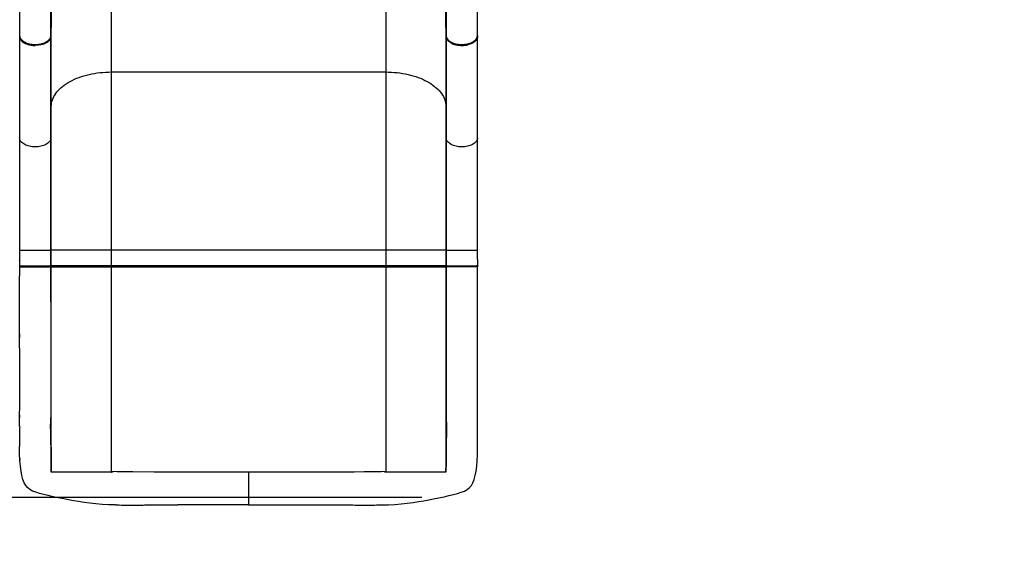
# Model space of a CAD drawing. Header units: millimetres. Extents: x -3658 to 3215, y -4270 to 3008.
# Drawn here: x -1215 to 270, y -1662 to -846 of the extents above; entities that cross this region are included whole.
import ezdxf

# ---------------------------------------------------------------- set-up
doc = ezdxf.new("R2010")
doc.units = ezdxf.units.MM
for name, color, linetype in [('DIKOM_ОБЪЕКТ', 7, 'Continuous'), ('DIKOM_РАЗМЕР_ЗОНА', 7, 'Continuous'), ('DIKOM_РАЗМЕР_ОБЪЕКТА', 7, 'Continuous')]:
    doc.layers.add(name, color=color, linetype=linetype)
doc.styles.add('style1', font='arial.ttf', dxfattribs={"width": 0.8})
doc.dimstyles.new('1-50', dxfattribs={"dimtxt": 300, "dimasz": 200, "dimexe": 100, "dimexo": 0, "dimgap": 100, "dimtad": 1, "dimtxsty": 'style1', "dimcen": 200, "dimclrd": 7, "dimclre": 7, "dimclrt": 7, "dimadec": 1, "dimazin": 2, "dimtfac": 1, "dimtmove": 0, "dimatfit": 2, "dimfxl": 0, "dimlwd": 25, "dimlwe": 18, "dimarcsym": 0})

# ---------------------------------------------------------------- blocks, each defined once
blk = doc.blocks.new('*D0')
at = {"layer": 'Defpoints', "color": 0, "transparency": 16777216}
for p in [(-1335.1, -342.1), (1714.9, -342.1), (1714.9, -2112.3)]:
    blk.add_point(p, dxfattribs=at)
at = {"layer": 'DIKOM_РАЗМЕР_ОБЪЕКТА', "color": 7, "lineweight": 18, "transparency": 16777216}
for p, q in [((-1335.1, -342.1), (-1335.1, -2212.3)), ((1714.9, -342.1), (1714.9, -2212.3))]:
    blk.add_line(p, q, dxfattribs=at)
at = {"layer": 'DIKOM_РАЗМЕР_ОБЪЕКТА', "color": 7, "lineweight": 25, "transparency": 16777216}
blk.add_line((-1135.1, -2112.3), (1514.9, -2112.3), dxfattribs=at)
at = {"layer": 'DIKOM_РАЗМЕР_ОБЪЕКТА', "color": 7, "transparency": 16777216}
for points in [[(-1135.1, -2079), (-1135.1, -2145.6), (-1335.1, -2112.3)], [(1514.9, -2079), (1514.9, -2145.6), (1714.9, -2112.3)]]:
    blk.add_solid(points, dxfattribs=at)
at = {"layer": 'DIKOM_РАЗМЕР_ОБЪЕКТА', "color": 7, "transparency": 16777216, "insert": (189.9, -1859), "char_height": 300, "attachment_point": 5, "style": 'style1'}
blk.add_mtext('3050', dxfattribs=at)
blk = doc.blocks.new('*D1')
at = {"layer": 'Defpoints', "color": 0, "transparency": 16777216}
for p in [(-1882.4, 1472), (1047.2, 1472), (-598.6, -1578)]:
    blk.add_point(p, dxfattribs=at)
at = {"layer": 'DIKOM_РАЗМЕР_ОБЪЕКТА', "color": 7, "lineweight": 18, "transparency": 16777216}
for p, q in [((1047.2, 1472), (-1982.4, 1472)), ((-598.6, -1578), (-1982.4, -1578))]:
    blk.add_line(p, q, dxfattribs=at)
at = {"layer": 'DIKOM_РАЗМЕР_ОБЪЕКТА', "color": 7, "lineweight": 25, "transparency": 16777216}
blk.add_line((-1882.4, -1378), (-1882.4, 1272), dxfattribs=at)
at = {"layer": 'DIKOM_РАЗМЕР_ОБЪЕКТА', "color": 7, "transparency": 16777216}
for points in [[(-1915.8, 1272), (-1849.1, 1272), (-1882.4, 1472)], [(-1915.8, -1378), (-1849.1, -1378), (-1882.4, -1578)]]:
    blk.add_solid(points, dxfattribs=at)
at = {"layer": 'DIKOM_РАЗМЕР_ОБЪЕКТА', "color": 7, "transparency": 16777216, "insert": (-2135.7, -49.1), "char_height": 300, "attachment_point": 5, "rotation": 90, "style": 'style1'}
blk.add_mtext('3050', dxfattribs=at)
blk = doc.blocks.new('*D3')
at = {"layer": 'Defpoints', "color": 0, "transparency": 16777216}
for p in [(-3208.3, 3007.9), (230.3, 3007.9), (-1757.8, -3542.1)]:
    blk.add_point(p, dxfattribs=at)
at = {"layer": 'DIKOM_РАЗМЕР_ЗОНА', "color": 7, "lineweight": 18, "transparency": 16777216}
for p, q in [((230.3, 3007.9), (-3308.3, 3007.9)), ((-1757.8, -3542.1), (-3308.3, -3542.1))]:
    blk.add_line(p, q, dxfattribs=at)
at = {"layer": 'DIKOM_РАЗМЕР_ЗОНА', "color": 7, "lineweight": 25, "transparency": 16777216}
blk.add_line((-3208.3, -3342.1), (-3208.3, 2807.9), dxfattribs=at)
at = {"layer": 'DIKOM_РАЗМЕР_ЗОНА', "color": 7, "transparency": 16777216}
for points in [[(-3241.6, 2807.9), (-3175, 2807.9), (-3208.3, 3007.9)], [(-3241.6, -3342.1), (-3175, -3342.1), (-3208.3, -3542.1)]]:
    blk.add_solid(points, dxfattribs=at)
at = {"layer": 'DIKOM_РАЗМЕР_ЗОНА', "color": 7, "transparency": 16777216, "insert": (-3461.5, -162.1), "char_height": 300, "attachment_point": 5, "rotation": 90, "style": 'style1'}
blk.add_mtext('6550', dxfattribs=at)

msp = doc.modelspace()

# ---------------------------------------------------------------- linework, layer by layer
at = {"layer": 'DIKOM_ОБЪЕКТ', "color": 7, "linetype": 'Continuous', "lineweight": 15}
for p, q in [((-1214.553, -768.553), (-1214.553, -862.755)), ((-1166.553, -870.598), (-1166.553, -768.553)), ((-1074.051, -926.455), (-1074.051, -771.156)), ((-654.055, -771.156), (-654.055, -926.455)), ((-561.553, -768.553), (-561.553, -870.598)), ((-513.553, -862.755), (-513.553, -768.553)), ((-1165.552, -822.418), (-1166.553, -870.598)), ((-561.553, -870.598), (-562.554, -822.418)), ((-1166.05, -978.91), (-1166.05, -846.384)), ((-562.056, -846.384), (-562.056, -978.91)), ((-1214.553, -862.755), (-1214.553, -870.598)), ((-1214.553, -872.105), (-1214.553, -1027.405)), ((-1214.526, -872.338), (-1214.436, -873.124)), ((-1166.703, -871.795), (-1166.553, -870.598)), ((-1166.553, -872.105), (-1166.551, -871.894)), ((-1166.553, -1027.405), (-1166.553, -872.105)), ((-1166.544, -871.197), (-1166.522, -869.096)), ((-561.584, -869.096), (-561.553, -872.105)), ((-561.553, -872.105), (-561.553, -1027.405)), ((-513.553, -870.598), (-513.553, -862.755)), ((-513.553, -870.599), (-513.553, -872.105)), ((-513.553, -1027.405), (-513.553, -872.105)), ((-537.553, -885.124), (-537.553, -885.871)), ((-1074.051, -926.455), (-654.055, -926.455)), ((-1074.051, -1199.478), (-1074.051, -926.455)), ((-654.055, -926.455), (-654.055, -1199.478)), ((-1166.553, -1027.405), (-1166.05, -978.91)), ((-1166.05, -1199.478), (-1166.05, -978.91)), ((-562.056, -978.91), (-561.553, -1027.405)), ((-562.056, -978.91), (-562.056, -1199.478)), ((-1214.553, -1027.405), (-1214.553, -1199.478)), ((-1166.553, -1199.478), (-1166.553, -1027.405)), ((-561.553, -1027.405), (-561.553, -1199.478)), ((-513.553, -1199.478), (-513.553, -1027.405)), ((-1214.553, -1199.478), (-1166.553, -1199.478)), ((-1214.553, -1199.478), (-1214.553, -1213.478)), ((-1166.05, -1199.478), (-1166.553, -1199.478)), ((-1166.553, -1223.052), (-1166.553, -1199.478)), ((-1166.05, -1223.052), (-1166.05, -1199.478)), ((-1074.051, -1199.478), (-1166.05, -1199.478)), ((-1074.051, -1223.052), (-1074.051, -1199.478)), ((-654.055, -1199.478), (-1074.051, -1199.478)), ((-562.056, -1199.478), (-654.055, -1199.478)), ((-654.055, -1199.478), (-654.055, -1223.052)), ((-561.553, -1199.478), (-562.056, -1199.478)), ((-562.056, -1199.478), (-562.056, -1223.052)), ((-561.553, -1199.478), (-513.553, -1199.478)), ((-561.553, -1199.478), (-561.553, -1223.052)), ((-513.553, -1213.478), (-513.553, -1199.478)), ((-1214.564, -1215.477), (-1214.572, -1224.91)), ((-1214.564, -1215.477), (-1214.539, -1215.331)), ((-1214.553, -1213.478), (-1214.553, -1223.052)), ((-513.553, -1213.478), (-513.553, -1223.052)), ((-513.553, -1215.377), (-513.542, -1215.477)), ((-513.542, -1215.477), (-513.534, -1224.91)), ((-1214.572, -1224.91), (-1214.383, -1224.917)), ((-1214.562, -1224.91), (-1214.567, -1238.682)), ((-1213.404, -1223.329), (-1214.279, -1224.204)), ((-1214.096, -1224.211), (-1214.279, -1224.204)), ((-1166.846, -1224.185), (-1167.763, -1223.268)), ((-1166.343, -1224.185), (-1167.324, -1223.204)), ((-1167.053, -1223.552), (-1166.55, -1223.552)), ((-1166.343, -1224.185), (-1166.846, -1224.185)), ((-1166.841, -1224.891), (-1166.729, -1224.891)), ((-1166.66, -1223.052), (-1166.553, -1223.052)), ((-1166.05, -1223.052), (-1166.553, -1223.052)), ((-1166.553, -1224.892), (-1166.05, -1224.892)), ((-1166.55, -1223.552), (-1074.051, -1223.552)), ((-1074.051, -1224.185), (-1166.343, -1224.185)), ((-1074.051, -1223.052), (-1166.05, -1223.052)), ((-1166.05, -1539.396), (-1166.05, -1224.892)), ((-1166.05, -1224.892), (-1074.051, -1224.892)), ((-654.055, -1223.052), (-1074.051, -1223.052)), ((-1074.051, -1223.052), (-1074.051, -1223.552)), ((-1074.051, -1223.552), (-654.055, -1223.552)), ((-1074.051, -1224.185), (-1074.051, -1223.552)), ((-1074.051, -1224.892), (-1074.051, -1224.185)), ((-654.055, -1224.185), (-1074.051, -1224.185)), ((-1074.051, -1539.396), (-1074.051, -1224.892)), ((-1074.051, -1224.892), (-654.055, -1224.892)), ((-562.056, -1223.052), (-654.055, -1223.052)), ((-654.055, -1223.052), (-654.055, -1223.552)), ((-654.055, -1223.552), (-561.556, -1223.552)), ((-654.055, -1223.552), (-654.055, -1224.185)), ((-654.055, -1224.892), (-654.055, -1224.185)), ((-561.763, -1224.185), (-654.055, -1224.185)), ((-654.055, -1224.892), (-654.055, -1539.396)), ((-654.055, -1224.892), (-562.056, -1224.892)), ((-561.553, -1223.052), (-562.056, -1223.052)), ((-562.056, -1224.892), (-562.056, -1539.396)), ((-562.056, -1224.892), (-561.553, -1224.892)), ((-561.131, -1223.552), (-561.763, -1224.185)), ((-561.26, -1224.185), (-561.763, -1224.185)), ((-561.556, -1223.552), (-561.053, -1223.552)), ((-561.553, -1224.892), (-561.553, -1435.758)), ((-561.461, -1223.052), (-560.974, -1223.221)), ((-561.265, -1224.891), (-561.377, -1224.891)), ((-561.26, -1224.185), (-560.598, -1223.523)), ((-560.246, -1223.365), (-560.663, -1223.365)), ((-513.827, -1224.204), (-514.665, -1223.366)), ((-514.344, -1223.194), (-513.669, -1223.053)), ((-513.534, -1224.91), (-513.72, -1224.917)), ((-513.539, -1238.682), (-513.544, -1224.91)), ((-1214.581, -1239.478), (-1214.58, -1238.682)), ((-513.525, -1239.478), (-513.526, -1238.682)), ((-1166.553, -1278.587), (-1166.553, -1435.758)), ((-1166.553, -1435.758), (-1166.553, -1450.051)), ((-561.553, -1435.758), (-561.553, -1450.051)), ((-1214.536, -1454.211), (-1214.549, -1455.363)), ((-1214.512, -1452.006), (-1214.536, -1454.211)), ((-1166.553, -1450.051), (-1166.553, -1455.396)), ((-561.553, -1450.051), (-561.553, -1455.396)), ((-513.571, -1454.125), (-513.594, -1452.068)), ((-513.557, -1455.363), (-513.571, -1454.125)), ((-1214.236, -1518.645), (-1214.195, -1519.357)), ((-513.976, -1520.204), (-513.935, -1519.61)), ((-513.935, -1519.61), (-513.87, -1518.645)), ((-1166.109, -1538.872), (-1166.072, -1539.333)), ((-1166.072, -1539.333), (-1166.053, -1539.392)), ((-1166.053, -1539.392), (-1166.05, -1539.396)), ((-1164.725, -1539.396), (-1166.05, -1539.396)), ((-1164.706, -1539.396), (-1164.725, -1539.396)), ((-1145.612, -1539.396), (-1150.386, -1539.396)), ((-1124.987, -1539.396), (-1145.612, -1539.396)), ((-1118.582, -1539.396), (-1124.987, -1539.396)), ((-1094.796, -1539.396), (-1118.582, -1539.396)), ((-1081.215, -1539.396), (-1094.796, -1539.396)), ((-1074.051, -1539.396), (-1081.215, -1539.396)), ((-1074.051, -1539.396), (-1073.563, -1539.396)), ((-1073.563, -1539.396), (-1072.952, -1539.396)), ((-864.053, -1539.396), (-1008.763, -1539.396)), ((-719.343, -1539.396), (-864.053, -1539.396)), ((-654.544, -1539.396), (-655.154, -1539.396)), ((-654.055, -1539.396), (-654.544, -1539.396)), ((-646.891, -1539.396), (-654.055, -1539.396)), ((-633.31, -1539.396), (-646.891, -1539.396)), ((-609.524, -1539.396), (-633.31, -1539.396)), ((-603.119, -1539.396), (-609.524, -1539.396)), ((-582.494, -1539.396), (-603.119, -1539.396)), ((-577.72, -1539.396), (-582.494, -1539.396)), ((-563.381, -1539.396), (-563.4, -1539.396)), ((-562.056, -1539.396), (-563.381, -1539.396)), ((-562.053, -1539.392), (-562.056, -1539.396)), ((-562.034, -1539.333), (-562.053, -1539.392)), ((-561.997, -1538.872), (-562.034, -1539.333)), ((-864.053, -1589.396), (-864.616, -1589.395)), ((-863.49, -1589.395), (-862.469, -1589.391)), ((-655.028, -1589.391), (-652.699, -1589.29)), ((-652.699, -1589.29), (-650.37, -1589.189))]:
    msp.add_line(p, q, dxfattribs=at)
at = {"layer": 'DIKOM_ОБЪЕКТ', "color": 7, "linetype": 'Continuous', "lineweight": 15, "flags": 128}
for points in [[(-1214.553, -870.598), (-1214.542, -871.013), (-1214.406, -871.953)], [(-1214.436, -873.124), (-1214.347, -873.907), (-1213.732, -875.676), (-1212.842, -877.21), (-1211.76, -878.551), (-1210.502, -879.76), (-1209.168, -880.795), (-1207.879, -881.632), (-1206.054, -882.616), (-1203.979, -883.517), (-1201.853, -884.251), (-1199.538, -884.87), (-1196.692, -885.414), (-1193.704, -885.753), (-1190.553, -885.871)], [(-1214.406, -871.953), (-1214.333, -872.461), (-1213.964, -873.632), (-1213.387, -874.837), (-1212.643, -875.981), (-1211.352, -877.468), (-1209.695, -878.903), (-1207.708, -880.225), (-1207.029, -880.608), (-1206.251, -881.012), (-1205.432, -881.4), (-1204.907, -881.632), (-1204.268, -881.896), (-1202.131, -882.657), (-1199.73, -883.318), (-1197.511, -883.773), (-1195.512, -884.069), (-1192.785, -884.305), (-1190.559, -884.364), (-1185.872, -884.101), (-1181.36, -883.314), (-1179.935, -882.944), (-1178.556, -882.522), (-1177.544, -882.168), (-1176.49, -881.755), (-1174.836, -881.002), (-1173.81, -880.461), (-1173.001, -879.987), (-1172.078, -879.386), (-1171.291, -878.812), (-1170.614, -878.262), (-1168.372, -875.856), (-1167.884, -875.119), (-1167.66, -874.731), (-1167.282, -873.966), (-1166.798, -872.561), (-1166.703, -871.795)], [(-1167.244, -873.855), (-1167.298, -874.167), (-1168.646, -876.724), (-1170.827, -879.069), (-1173.772, -881.131), (-1177.362, -882.826), (-1181.445, -884.08), (-1185.901, -884.861), (-1190.531, -885.124), (-1195.185, -884.863), (-1199.615, -884.091), (-1203.722, -882.834), (-1207.305, -881.148), (-1210.256, -879.089), (-1212.45, -876.738), (-1213.801, -874.189), (-1213.86, -873.848)], [(-1166.553, -872.105), (-1166.686, -873.55), (-1166.997, -874.741), (-1167.375, -875.677), (-1167.732, -876.367), (-1168.003, -876.817), (-1168.387, -877.382), (-1169.034, -878.201), (-1169.774, -878.994), (-1170.603, -879.758), (-1171.516, -880.489), (-1172.512, -881.185), (-1173.327, -881.691), (-1173.954, -882.048), (-1176.006, -883.055), (-1177.693, -883.729), (-1179.631, -884.363), (-1181.593, -884.876), (-1185.86, -885.606), (-1190.553, -885.871)], [(-1166.645, -873.306), (-1166.572, -872.493), (-1166.577, -871.965)], [(-561.553, -870.598), (-561.421, -872.041), (-561.11, -873.231), (-560.732, -874.168), (-560.375, -874.858), (-560.103, -875.31), (-559.742, -875.844), (-558.953, -876.83), (-557.935, -877.868), (-556.963, -878.696), (-555.798, -879.543), (-554.737, -880.208), (-554.345, -880.433), (-553.753, -880.756), (-552.941, -881.163), (-552.289, -881.465), (-551.823, -881.668), (-551.279, -881.892), (-549.139, -882.655), (-546.741, -883.316), (-544.522, -883.772), (-542.52, -884.068), (-539.778, -884.306), (-537.548, -884.364), (-532.879, -884.102), (-528.374, -883.318), (-526.948, -882.948), (-525.567, -882.525), (-524.552, -882.171), (-523.497, -881.757), (-521.847, -881.008), (-520.766, -880.436), (-519.668, -879.778), (-518.524, -878.988), (-517.6, -878.25), (-516.343, -877.041), (-515.263, -875.701), (-514.017, -873.294), (-513.553, -870.598)], [(-561.553, -872.105), (-561.477, -871.792), (-561.26, -871.526)], [(-554.524, -881.839), (-556.108, -880.837), (-557.513, -879.75), (-558.721, -878.594), (-559.505, -877.67), (-560.108, -876.809), (-560.746, -875.644), (-561.15, -874.616), (-561.38, -873.756), (-561.515, -872.749)], [(-554.317, -881.141), (-557.27, -879.078), (-559.457, -876.728), (-560.804, -874.181), (-560.861, -873.849)], [(-528.481, -884.089), (-525.38, -883.195), (-522.522, -882.042), (-520.001, -880.666), (-517.853, -879.092), (-516.124, -877.342), (-514.865, -875.471), (-514.104, -873.529), (-513.846, -871.526)], [(-513.553, -872.105), (-513.595, -872.919), (-513.721, -873.73), (-513.886, -874.392), (-514.133, -875.113), (-514.584, -876.097), (-515.857, -877.991), (-516.673, -878.893), (-517.124, -879.331), (-517.36, -879.546), (-517.48, -879.652), (-517.541, -879.706), (-517.572, -879.732), (-517.587, -879.745), (-517.595, -879.752), (-517.599, -879.755), (-517.601, -879.757), (-517.602, -879.758), (-517.602, -879.758), (-517.602, -879.758), (-517.603, -879.758), (-517.603, -879.758), (-517.603, -879.758), (-517.603, -879.758), (-517.603, -879.758), (-517.603, -879.759), (-517.662, -879.809), (-518.175, -880.228), (-519.261, -881.017), (-520.247, -881.643), (-521.153, -882.156), (-522.318, -882.743), (-525.209, -883.912), (-528.369, -884.823)], [(-546.625, -884.089), (-550.716, -882.837), (-554.317, -881.141)], [(-537.553, -885.124), (-542.169, -884.865), (-546.625, -884.089)], [(-537.553, -885.124), (-532.918, -884.863), (-528.481, -884.089)], [(-1166.05, -978.91), (-1165.92, -976.409), (-1165.585, -973.915), (-1165.043, -971.432), (-1164.297, -968.967), (-1163.347, -966.525), (-1162.198, -964.111), (-1160.849, -961.732), (-1159.306, -959.391), (-1157.571, -957.096), (-1155.649, -954.85), (-1153.543, -952.659), (-1151.258, -950.527), (-1148.799, -948.461), (-1146.173, -946.463), (-1143.384, -944.539), (-1140.44, -942.693), (-1137.346, -940.929), (-1134.11, -939.251), (-1130.739, -937.663), (-1127.241, -936.168), (-1123.623, -934.771), (-1119.893, -933.473), (-1116.061, -932.278), (-1112.134, -931.189), (-1108.121, -930.207), (-1104.032, -929.336), (-1099.875, -928.577), (-1095.661, -927.932), (-1091.397, -927.402), (-1087.095, -926.988), (-1082.764, -926.693), (-1078.412, -926.515), (-1074.051, -926.455)], [(-654.055, -926.455), (-649.694, -926.515), (-645.343, -926.693), (-641.011, -926.988), (-636.709, -927.402), (-632.446, -927.932), (-628.231, -928.577), (-624.074, -929.336), (-619.985, -930.207), (-615.972, -931.189), (-612.045, -932.278), (-608.213, -933.473), (-604.483, -934.771), (-600.865, -936.168), (-597.367, -937.663), (-593.996, -939.251), (-590.76, -940.929), (-587.666, -942.693), (-584.722, -944.539), (-581.933, -946.463), (-579.307, -948.461), (-576.848, -950.527), (-574.564, -952.659), (-572.457, -954.85), (-570.535, -957.096), (-568.8, -959.391), (-567.257, -961.732), (-565.909, -964.111), (-564.759, -966.525), (-563.81, -968.967), (-563.063, -971.432), (-562.522, -973.915), (-562.186, -976.409), (-562.056, -978.91)], [(-1166.553, -1027.405), (-1166.655, -1028.675), (-1166.962, -1029.934), (-1167.469, -1031.172), (-1168.174, -1032.378), (-1169.069, -1033.541), (-1170.148, -1034.652), (-1171.401, -1035.701), (-1172.817, -1036.679), (-1174.384, -1037.578), (-1176.09, -1038.39), (-1177.919, -1039.109), (-1179.855, -1039.728), (-1181.883, -1040.241), (-1183.985, -1040.645), (-1186.143, -1040.936), (-1188.339, -1041.112), (-1190.553, -1041.171), (-1192.768, -1041.112), (-1194.963, -1040.936), (-1197.121, -1040.645), (-1199.223, -1040.241), (-1201.251, -1039.728), (-1203.187, -1039.109), (-1205.016, -1038.39), (-1206.722, -1037.578), (-1208.289, -1036.679), (-1209.705, -1035.701), (-1210.958, -1034.652), (-1212.037, -1033.541), (-1212.932, -1032.378), (-1213.637, -1031.172), (-1214.144, -1029.934), (-1214.451, -1028.675), (-1214.553, -1027.405)], [(-513.553, -1027.405), (-513.655, -1028.675), (-513.962, -1029.934), (-514.469, -1031.172), (-515.174, -1032.378), (-516.069, -1033.541), (-517.148, -1034.652), (-518.401, -1035.701), (-519.817, -1036.679), (-521.384, -1037.578), (-523.09, -1038.39), (-524.919, -1039.109), (-526.855, -1039.728), (-528.883, -1040.241), (-530.985, -1040.645), (-533.143, -1040.936), (-535.339, -1041.112), (-537.553, -1041.171), (-539.768, -1041.112), (-541.963, -1040.936), (-544.121, -1040.645), (-546.223, -1040.241), (-548.251, -1039.728), (-550.187, -1039.109), (-552.016, -1038.39), (-553.722, -1037.578), (-555.289, -1036.679), (-556.706, -1035.701), (-557.958, -1034.652), (-559.037, -1033.541), (-559.932, -1032.378), (-560.637, -1031.172), (-561.144, -1029.934), (-561.451, -1028.675), (-561.553, -1027.405)], [(-1214.553, -1223.052), (-1214.542, -1223.053), (-1214.389, -1223.053)], [(-1214.208, -1224.211), (-1214.423, -1224.537), (-1214.497, -1224.922)], [(-1214.437, -1223.053), (-1213.708, -1223.287), (-1212.499, -1223.454), (-1211.111, -1223.53), (-1209.742, -1223.55), (-1208.115, -1223.55), (-1206.406, -1223.55), (-1204.547, -1223.552), (-1201.551, -1223.551), (-1198.362, -1223.55), (-1194.976, -1223.552), (-1191.505, -1223.55), (-1188.007, -1223.551), (-1184.591, -1223.552), (-1181.294, -1223.55), (-1178.282, -1223.552), (-1176.444, -1223.552), (-1174.652, -1223.549), (-1172.473, -1223.533), (-1170.671, -1223.49), (-1168.911, -1223.392), (-1167.471, -1223.237), (-1166.645, -1223.052)], [(-1214.389, -1223.053), (-1214.333, -1223.054), (-1213.964, -1223.054), (-1213.368, -1223.053), (-1212.6, -1223.053), (-1211.351, -1223.054), (-1209.657, -1223.054), (-1207.696, -1223.053), (-1206.52, -1223.053), (-1205.173, -1223.054), (-1203.905, -1223.054), (-1201.788, -1223.053), (-1199.511, -1223.053), (-1197.529, -1223.053), (-1195.239, -1223.054), (-1192.904, -1223.054), (-1191.727, -1223.053), (-1191.137, -1223.053), (-1190.842, -1223.053), (-1190.694, -1223.052), (-1190.62, -1223.052), (-1190.584, -1223.052), (-1190.565, -1223.052), (-1190.556, -1223.052), (-1190.551, -1223.052), (-1190.549, -1223.052), (-1190.548, -1223.052), (-1190.547, -1223.052), (-1190.547, -1223.052), (-1190.547, -1223.052), (-1190.547, -1223.052), (-1190.547, -1223.052), (-1190.547, -1223.052), (-1190.547, -1223.052), (-1190.259, -1223.052), (-1189.271, -1223.053), (-1187.815, -1223.054), (-1186.694, -1223.054), (-1185.876, -1223.054), (-1183.592, -1223.054), (-1182.473, -1223.053), (-1181.921, -1223.053), (-1181.647, -1223.053), (-1181.51, -1223.053), (-1181.442, -1223.052), (-1181.408, -1223.052), (-1181.391, -1223.052), (-1181.383, -1223.052), (-1181.378, -1223.052), (-1181.376, -1223.052), (-1181.375, -1223.052), (-1181.375, -1223.052), (-1181.374, -1223.052), (-1181.374, -1223.052), (-1181.374, -1223.052), (-1181.374, -1223.052), (-1181.374, -1223.052), (-1181.374, -1223.052), (-1181.12, -1223.052), (-1180.224, -1223.053), (-1178.915, -1223.054), (-1177.937, -1223.054), (-1177.238, -1223.054), (-1175.341, -1223.054), (-1174.447, -1223.053), (-1174.015, -1223.053), (-1173.802, -1223.053), (-1173.697, -1223.053), (-1173.644, -1223.052), (-1173.618, -1223.052), (-1173.605, -1223.052), (-1173.598, -1223.052), (-1173.595, -1223.052), (-1173.593, -1223.052), (-1173.593, -1223.052), (-1173.592, -1223.052), (-1173.592, -1223.052), (-1173.592, -1223.052), (-1173.592, -1223.052), (-1173.592, -1223.052), (-1173.592, -1223.052), (-1173.592, -1223.052), (-1173.398, -1223.052), (-1172.016, -1223.053), (-1170.863, -1223.054), (-1169.983, -1223.054), (-1169.128, -1223.054), (-1168.389, -1223.052), (-1167.595, -1223.053), (-1167.278, -1223.053), (-1167.141, -1223.053), (-1167.078, -1223.053), (-1167.048, -1223.053), (-1167.033, -1223.052), (-1167.025, -1223.052), (-1167.022, -1223.052), (-1167.02, -1223.052), (-1167.019, -1223.052), (-1167.019, -1223.052), (-1167.018, -1223.052), (-1167.018, -1223.052), (-1167.018, -1223.052), (-1167.018, -1223.052), (-1167.018, -1223.052), (-1167.018, -1223.052), (-1167.018, -1223.052), (-1167.018, -1223.052), (-1167.018, -1223.052), (-1167.018, -1223.052), (-1167.018, -1223.052), (-1167.018, -1223.052), (-1167.016, -1223.052), (-1167.011, -1223.052), (-1166.989, -1223.052), (-1166.909, -1223.052), (-1166.794, -1223.052), (-1166.67, -1223.052), (-1166.66, -1223.052)], [(-1214.383, -1224.917), (-1214.123, -1224.925), (-1212.765, -1224.932), (-1210.548, -1224.931), (-1207.553, -1224.923), (-1203.921, -1224.911), (-1199.758, -1224.896), (-1195.264, -1224.882), (-1190.561, -1224.871), (-1185.888, -1224.864), (-1181.388, -1224.863), (-1177.234, -1224.866), (-1173.604, -1224.872), (-1170.607, -1224.88), (-1168.388, -1224.887), (-1167.016, -1224.89), (-1166.841, -1224.891)], [(-1166.846, -1224.185), (-1167.302, -1224.183), (-1168.658, -1224.179), (-1170.849, -1224.172), (-1173.809, -1224.164), (-1177.396, -1224.157), (-1181.499, -1224.154), (-1185.946, -1224.155), (-1190.563, -1224.162), (-1195.21, -1224.173), (-1199.65, -1224.188), (-1203.762, -1224.204), (-1207.349, -1224.217), (-1210.306, -1224.225), (-1212.495, -1224.226), (-1213.836, -1224.22), (-1214.096, -1224.211)], [(-1166.568, -1278.587), (-1166.581, -1257.449), (-1166.761, -1224.891)], [(-1166.632, -1224.896), (-1166.607, -1224.606), (-1166.679, -1224.436)], [(-561.553, -1223.052), (-561.089, -1223.052), (-559.717, -1223.052), (-558.705, -1223.053), (-558.122, -1223.053), (-557.812, -1223.054), (-557.653, -1223.054), (-557.572, -1223.054), (-557.531, -1223.054), (-557.51, -1223.054), (-557.5, -1223.054), (-557.495, -1223.054), (-557.492, -1223.054), (-557.491, -1223.054), (-557.49, -1223.054), (-557.49, -1223.054), (-557.49, -1223.054), (-557.49, -1223.054), (-557.49, -1223.054), (-557.49, -1223.054), (-557.49, -1223.054), (-557.062, -1223.054), (-556.088, -1223.053), (-555.192, -1223.053), (-554.512, -1223.052), (-552.762, -1223.053), (-551.831, -1223.053), (-551.352, -1223.054), (-551.11, -1223.054), (-550.988, -1223.054), (-550.927, -1223.054), (-550.896, -1223.054), (-550.881, -1223.054), (-550.873, -1223.054), (-550.869, -1223.054), (-550.867, -1223.054), (-550.866, -1223.054), (-550.866, -1223.054), (-550.866, -1223.054), (-550.865, -1223.054), (-550.865, -1223.054), (-550.865, -1223.054), (-550.865, -1223.054), (-550.233, -1223.054), (-548.854, -1223.053), (-547.63, -1223.053), (-546.728, -1223.052), (-544.51, -1223.053), (-543.374, -1223.053), (-542.801, -1223.054), (-542.513, -1223.054), (-542.369, -1223.054), (-542.297, -1223.054), (-542.261, -1223.054), (-542.243, -1223.054), (-542.234, -1223.054), (-542.229, -1223.054), (-542.227, -1223.054), (-542.226, -1223.054), (-542.225, -1223.054), (-542.225, -1223.054), (-542.225, -1223.054), (-542.225, -1223.054), (-542.225, -1223.054), (-542.225, -1223.054), (-542.225, -1223.054), (-541.959, -1223.054), (-541.17, -1223.054), (-539.909, -1223.053), (-538.541, -1223.053), (-537.553, -1223.052)], [(-561.346, -1224.891), (-561.526, -1257.449), (-561.538, -1278.587)], [(-561.427, -1224.436), (-561.5, -1224.606), (-561.474, -1224.896)], [(-513.72, -1224.917), (-513.977, -1224.925), (-515.336, -1224.932), (-517.541, -1224.931), (-520.531, -1224.924), (-524.167, -1224.911), (-528.316, -1224.896), (-532.831, -1224.882), (-537.533, -1224.871), (-542.207, -1224.864), (-546.71, -1224.863), (-550.865, -1224.866), (-554.498, -1224.872), (-557.496, -1224.88), (-559.716, -1224.887), (-561.09, -1224.89), (-561.265, -1224.891)], [(-513.827, -1224.204), (-514.265, -1224.22), (-515.606, -1224.226), (-517.783, -1224.225), (-520.735, -1224.217), (-524.326, -1224.204), (-528.424, -1224.188), (-532.885, -1224.173), (-537.531, -1224.162), (-542.15, -1224.155), (-546.599, -1224.154), (-550.704, -1224.157), (-554.293, -1224.164), (-557.255, -1224.172), (-559.447, -1224.179), (-560.803, -1224.183), (-561.26, -1224.185)], [(-560.974, -1223.221), (-560.787, -1223.285), (-559.642, -1223.454), (-558.306, -1223.53), (-556.979, -1223.55), (-555.398, -1223.551), (-553.717, -1223.55), (-551.878, -1223.551), (-548.925, -1223.551), (-545.748, -1223.55), (-542.393, -1223.552), (-538.948, -1223.55), (-535.442, -1223.551), (-531.996, -1223.552), (-528.68, -1223.55), (-525.646, -1223.551), (-523.779, -1223.552), (-521.965, -1223.549), (-519.741, -1223.533), (-517.877, -1223.49), (-516.063, -1223.392), (-514.555, -1223.238), (-514.344, -1223.194)], [(-537.553, -1223.052), (-532.866, -1223.054), (-528.371, -1223.052), (-524.216, -1223.054), (-522.326, -1223.053), (-521.435, -1223.053), (-521.004, -1223.053), (-520.792, -1223.053), (-520.687, -1223.052), (-520.635, -1223.052), (-520.609, -1223.052), (-520.596, -1223.052), (-520.589, -1223.052), (-520.586, -1223.052), (-520.585, -1223.052), (-520.584, -1223.052), (-520.583, -1223.052), (-520.583, -1223.052), (-520.583, -1223.052), (-520.583, -1223.052), (-520.583, -1223.052), (-520.583, -1223.052), (-520.583, -1223.052), (-520.4, -1223.052), (-519.73, -1223.053), (-518.794, -1223.054), (-518.133, -1223.054), (-517.599, -1223.054), (-516.391, -1223.054), (-515.863, -1223.053), (-515.618, -1223.053), (-515.5, -1223.053), (-515.443, -1223.053), (-515.414, -1223.052), (-515.4, -1223.052), (-515.393, -1223.052), (-515.39, -1223.052), (-515.388, -1223.052), (-515.387, -1223.052), (-515.387, -1223.052), (-515.386, -1223.052), (-515.386, -1223.052), (-515.386, -1223.052), (-515.386, -1223.052), (-515.386, -1223.052), (-515.386, -1223.052), (-515.386, -1223.052), (-515.294, -1223.052), (-514.946, -1223.053), (-514.495, -1223.054), (-514.248, -1223.054)], [(-514.444, -1223.365), (-514.885, -1223.366), (-515.8, -1223.365)], [(-513.608, -1224.922), (-513.682, -1224.537), (-513.897, -1224.211)], [(-1214.528, -1329.505), (-1214.588, -1304.009), (-1214.581, -1239.478)], [(-513.577, -1328.967), (-513.518, -1304.009), (-513.525, -1239.478)], [(-1214.553, -1327.236), (-1214.529, -1331.775), (-1214.519, -1333.207)], [(-1214.517, -1454.211), (-1214.505, -1449.165), (-1214.458, -1441.104), (-1214.42, -1433.043), (-1214.436, -1368.54), (-1214.528, -1329.505)], [(-513.59, -1454.125), (-513.601, -1449.165), (-513.649, -1441.104), (-513.686, -1433.043), (-513.67, -1368.54), (-513.577, -1328.967)], [(-513.587, -1333.12), (-513.57, -1330.699), (-513.553, -1327.236)], [(-1214.46, -1469.382), (-1214.46, -1465.267), (-1214.524, -1457.294), (-1214.517, -1454.211)], [(-1166.474, -1500.785), (-1166.476, -1500.208), (-1166.542, -1494.653), (-1166.655, -1489.184), (-1166.785, -1483.98), (-1166.906, -1479.19), (-1167, -1474.931), (-1167.053, -1471.291), (-1167.06, -1468.326), (-1167.02, -1466.07), (-1166.946, -1464.163), (-1166.751, -1460.442), (-1166.582, -1456.898), (-1166.569, -1455.383)], [(-561.553, -1455.396), (-561.556, -1464.712), (-561.566, -1474.092), (-561.582, -1483.351), (-561.604, -1492.3), (-561.632, -1500.757), (-561.666, -1508.558), (-561.704, -1515.571), (-561.746, -1521.7)], [(-513.646, -1468.146), (-513.646, -1465.267), (-513.582, -1457.294), (-513.59, -1454.125)], [(-1214.453, -1469.382), (-1214.482, -1472.41), (-1214.535, -1477.141), (-1214.578, -1481.319), (-1214.615, -1484.996), (-1214.65, -1488.895), (-1214.668, -1493.112), (-1214.639, -1497.562), (-1214.598, -1499.896)], [(-561.537, -1455.419), (-561.524, -1456.898), (-561.356, -1460.442), (-561.16, -1464.163), (-561.086, -1466.07), (-561.047, -1468.326), (-561.053, -1471.291), (-561.106, -1474.931), (-561.2, -1479.19), (-561.321, -1483.98), (-561.451, -1489.184), (-561.565, -1494.653), (-561.63, -1500.208), (-561.632, -1500.785)], [(-513.568, -1508.432), (-513.521, -1507.407), (-513.452, -1504.959), (-513.42, -1501.958), (-513.415, -1498.407), (-513.429, -1494.382), (-513.457, -1490.188), (-513.504, -1484.438), (-513.556, -1478.579), (-513.612, -1472.681), (-513.654, -1468.271), (-513.655, -1468.146)], [(-1067.572, -1589.441), (-1068.496, -1589.435), (-1078.365, -1589.173), (-1088.155, -1588.571), (-1097.726, -1587.754), (-1106.913, -1586.763), (-1115.752, -1585.625), (-1124.25, -1584.364), (-1132.258, -1583.031), (-1139.807, -1581.655), (-1146.96, -1580.254), (-1155.419, -1578.493), (-1163.374, -1576.768), (-1170.843, -1575.115), (-1177.782, -1573.5), (-1184.089, -1571.852), (-1189.711, -1570.088), (-1194.61, -1568.111), (-1198.822, -1565.785), (-1202.356, -1562.964), (-1205.245, -1559.531), (-1207.572, -1555.357), (-1209.475, -1550.34), (-1211.06, -1544.469), (-1212.359, -1537.736), (-1213.361, -1530.186), (-1214.063, -1521.788), (-1214.167, -1519.358), (-1214.461, -1512.505), (-1214.601, -1502.492), (-1214.596, -1499.896)], [(-1166.474, -1500.785), (-1166.44, -1508.558), (-1166.402, -1515.571), (-1166.36, -1521.7)], [(-660.534, -1589.441), (-659.61, -1589.435), (-649.741, -1589.173), (-639.952, -1588.571), (-630.38, -1587.754), (-621.193, -1586.763), (-612.354, -1585.625), (-603.856, -1584.364), (-595.848, -1583.031), (-588.299, -1581.655), (-581.146, -1580.254), (-572.687, -1578.493), (-564.732, -1576.768), (-557.263, -1575.115), (-550.324, -1573.5), (-544.017, -1571.852), (-538.395, -1570.088), (-533.496, -1568.111), (-529.284, -1565.785), (-525.75, -1562.964), (-522.861, -1559.531), (-520.534, -1555.357), (-518.631, -1550.34), (-517.046, -1544.469), (-515.747, -1537.736), (-514.745, -1530.186), (-514.044, -1521.788), (-513.645, -1512.505), (-513.588, -1508.433)], [(-1214.195, -1519.357), (-1214.113, -1520.771), (-1214.096, -1521.016)], [(-1166.36, -1521.7), (-1166.325, -1525.923), (-1166.287, -1529.616), (-1166.248, -1532.746)], [(-561.746, -1521.7), (-561.781, -1525.923), (-561.819, -1529.615), (-561.858, -1532.746)], [(-1163.267, -1539.396), (-1164.248, -1539.394), (-1164.706, -1539.396)], [(-1150.386, -1539.396), (-1153.073, -1539.396), (-1155.346, -1539.396), (-1157.25, -1539.397), (-1159.176, -1539.398), (-1160.725, -1539.398), (-1162.05, -1539.398), (-1163.267, -1539.396)], [(-1008.763, -1539.396), (-1041.03, -1538.935), (-1057.163, -1538.681), (-1065.23, -1538.547), (-1069.263, -1538.457), (-1071.275, -1538.513), (-1072.255, -1538.752), (-1072.717, -1538.967), (-1072.818, -1539.044), (-1072.892, -1539.148), (-1072.952, -1539.396)], [(-655.154, -1539.396), (-655.214, -1539.148), (-655.288, -1539.044), (-655.39, -1538.967), (-655.851, -1538.752), (-658.222, -1538.453), (-660.66, -1538.496), (-663.132, -1538.552), (-665.499, -1538.595), (-666.971, -1538.619), (-667.897, -1538.634), (-669.774, -1538.663), (-671.766, -1538.693), (-673.28, -1538.716), (-676.684, -1538.769), (-680.117, -1538.824), (-683.581, -1538.879), (-687.076, -1538.935), (-702.519, -1539.17), (-719.343, -1539.396)], [(-564.839, -1539.396), (-566.603, -1539.397), (-568.272, -1539.398), (-571.21, -1539.396), (-574.077, -1539.396), (-577.72, -1539.396)], [(-563.4, -1539.396), (-563.858, -1539.394), (-564.839, -1539.396)], [(-864.053, -1589.065), (-862.629, -1589.391), (-862.323, -1589.392)], [(-1067.572, -1589.442), (-1066.201, -1589.462), (-1064.512, -1589.479), (-1061.895, -1589.501), (-1058.581, -1589.527), (-1054.571, -1589.557), (-1049.002, -1589.591), (-1043.225, -1589.616), (-1037.542, -1589.628), (-1033.091, -1589.624), (-1029.814, -1589.609), (-1027.852, -1589.59), (-1026.665, -1589.566), (-1025.317, -1589.54), (-1023.615, -1589.513), (-1021.56, -1589.485), (-1019.156, -1589.456), (-1015.515, -1589.417), (-1011.288, -1589.376), (-1006.476, -1589.334), (-1001.07, -1589.29), (-995.206, -1589.25), (-989.739, -1589.248), (-984.814, -1589.282), (-980.436, -1589.339), (-976.608, -1589.394), (-974.102, -1589.414), (-972.326, -1589.407)], [(-864.616, -1589.395), (-885.889, -1589.37), (-912.722, -1589.339), (-961.384, -1589.377), (-972.326, -1589.414)], [(-864.053, -1589.396), (-815.384, -1589.339), (-766.722, -1589.377), (-755.78, -1589.414)], [(-755.78, -1589.407), (-754.004, -1589.414), (-751.499, -1589.394), (-747.67, -1589.339), (-743.292, -1589.282), (-738.368, -1589.248), (-731.742, -1589.256), (-724.802, -1589.307), (-718.672, -1589.359), (-713.39, -1589.409), (-708.95, -1589.456), (-704.589, -1589.512), (-701.564, -1589.563), (-700.443, -1589.587), (-698.657, -1589.606), (-696.012, -1589.621), (-692.488, -1589.628), (-688.053, -1589.625), (-682.655, -1589.608), (-676.548, -1589.576), (-671.207, -1589.54), (-668.205, -1589.517), (-665.674, -1589.496), (-663.594, -1589.479), (-661.906, -1589.462), (-660.534, -1589.442)]]:
    msp.add_lwpolyline(points, dxfattribs=at)
at = {"layer": 'DIKOM_ОБЪЕКТ', "color": 7, "linetype": 'Continuous', "lineweight": 15}
for centre, radius, start, end in [((-555.572, -872.124), 5.981, 179.8201, 186.462078), ((-514.271, -872.114), 0.718, 2.257419, 41.424199), ((-553.071, -881.897), 1.457, 148.750571, 175.62075), ((-540.462, -856.673), 28.841, 240.820619, 257.433188), ((-543.904, -884.886), 2.836, 163.679568, 177.748179), ((-537.706, -846.279), 39.592, 256.814727, 270.221926), ((-537.449, -845.885), 39.986, 269.850239, 283.124846), ((-531.199, -884.885), 2.832, 2.262344, 16.333113), ((-1167.553, -1224.892), 1, 0.52714, 44.998876), ((-1166.55, -1223.053), 0.5, 269.983759, 0.475531), ((-1167.05, -1224.892), 1, 0.224749, 44.996024), ((-561.556, -1223.053), 0.5, 179.700535, 270.014995), ((-561.057, -1224.892), 1, 134.987822, 180.008454), ((-561.053, -1223.052), 0.5, 180.237781, 321.338894), ((-560.553, -1224.892), 1, 134.998847, 180.101954), ((-514.059, -1146.824), 76.23, 269.858448, 270.380569), ((-1013.323, -1532.585), 152.925, 180.060429, 182.445908), ((-714.778, -1532.586), 152.92, 357.554059, 359.939809)]:
    msp.add_arc(centre, radius, start, end, dxfattribs=at)
msp.add_open_spline([(-864.053, -1539.396), (-864.053, -1541.851), (-864.053, -1546.767), (-864.053, -1553.986), (-864.053, -1560.897), (-864.053, -1567.346), (-864.053, -1573.187), (-864.053, -1578.194), (-864.053, -1582.301), (-864.053, -1585.514), (-864.053, -1587.743), (-864.053, -1588.914), (-864.053, -1589.046), (-864.053, -1589.066)], degree=3, knots=[0, 0, 0, 0, 0.10032077, 0.20082017, 0.30145969, 0.40219606, 0.50298951, 0.60379465, 0.69882372, 0.7937926, 0.88866468, 0.98340461, 1, 1, 1, 1], dxfattribs=at)

# ---------------------------------------------------------------- dimensions: what is measured, and where the dimension line sits
at = {"layer": 'DIKOM_РАЗМЕР_ЗОНА'}
dim = msp.add_linear_dim(base=(-3208.306, 3007.869), p1=(-1757.753, -3542.131), p2=(230.318, 3007.869), angle=90, dimstyle='1-50', dxfattribs=at)
dim.commit()
dim.dimension.update_dxf_attribs({"geometry": '*D3', "text_midpoint": (-3208.306, -162.115), "dimtype": 160})
at = {"layer": 'DIKOM_РАЗМЕР_ОБЪЕКТА'}
dim = msp.add_linear_dim(base=(-1882.424, 1471.98), p1=(-598.553, -1578.02), p2=(1047.152, 1471.98), angle=90, dimstyle='1-50', dxfattribs=at)
dim.commit()
dim.dimension.update_dxf_attribs({"geometry": '*D1', "text_midpoint": (-1882.424, -49.142), "dimtype": 160})
dim = msp.add_linear_dim(base=(1714.947, -2112.291), p1=(-1335.053, -342.131), p2=(1714.947, -342.131), dimstyle='1-50', dxfattribs=at)
dim.commit()
dim.dimension.update_dxf_attribs({"geometry": '*D0', "text_midpoint": (189.947, -2112.291), "dimtype": 160})

doc.saveas('drawing.dxf')
